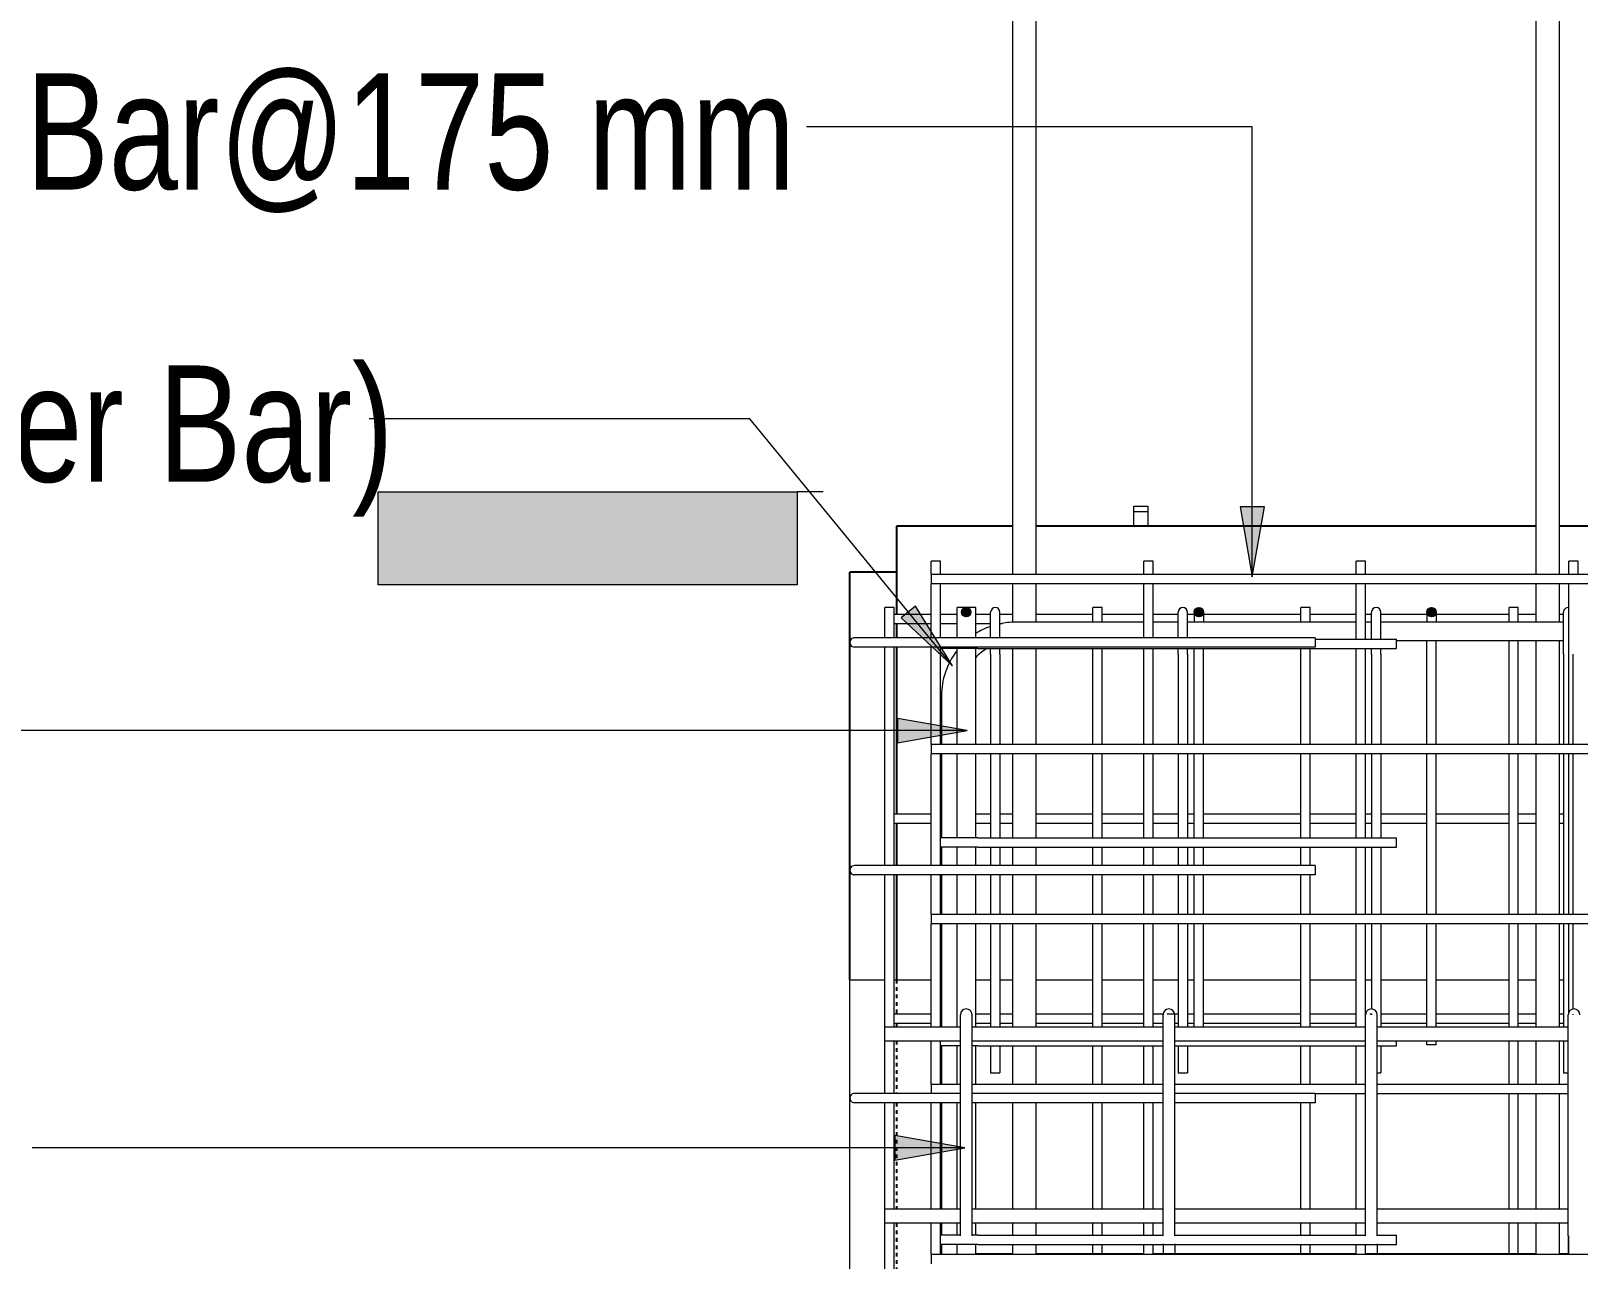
# Model space of a CAD drawing. Header units: millimetres. Extents: x -12508 to 11584, y -2169 to 13538.
# Drawn here: x -10590 to -9260, y 3070 to 4125 of the extents above; entities that cross this region are included whole.
import ezdxf

# ---------------------------------------------------------------- set-up
doc = ezdxf.new("R2010")
doc.units = ezdxf.units.MM
doc.linetypes.add('Dash', pattern=[6.36, 3.18, -3.18])
for name, color, linetype, lineweight in [('A-GENM', 13, 'Continuous', 18), ('A-WALL', 113, 'Continuous', 25), ('A-WALL-HDLN', 110, 'Dash', 25), ('G-ANNO-SYMB', 111, 'Continuous', 9), ('S-BEAM', 12, 'Continuous', 18), ('S-RBAR', 171, 'Continuous', 18), ('S-RBAR-IDEN', 171, 'Continuous', 9)]:
    doc.layers.add(name, color=color, linetype=linetype, lineweight=lineweight)
doc.styles.add('Nirmala UI Semilight', font='NirmalaS.ttf', dxfattribs={"width": 0.8, "height": 100})

# ---------------------------------------------------------------- blocks, each defined once
blk = doc.blocks.new('RR spread anchor face based - RR-SA-4_0-180-1726831-Elevation Front 1')
at = {"layer": 'A-GENM'}
for p, q in [((-9641.6, 3712.1), (-9641.6, 3717.1)), ((-9641.6, 3717.1), (-9629.6, 3717.1)), ((-9641.6, 3699.8), (-9641.6, 3712.1)), ((-9629.6, 3712.1), (-9641.6, 3712.1)), ((-9629.6, 3717.1), (-9629.6, 3712.1)), ((-9629.6, 3712.1), (-9629.6, 3699.8))]:
    blk.add_line(p, q, dxfattribs=at)
blk = doc.blocks.new('Detail View - M_Section Tail - Filled Horizontal-14034-Elevation Front 1')
at = {"layer": 'G-ANNO-SYMB'}
blk.add_hatch(color=256, dxfattribs=at).paths.add_polyline_path([(-9931, 3649.4), (-9931, 3729.4), (-10291, 3729.4), (-10291, 3649.4)])
for p, q in [((-10291, 3649.4), (-10291, 3729.4)), ((-10291, 3729.4), (-9931, 3729.4)), ((-9931, 3729.4), (-9931, 3649.4)), ((-9931, 3649.4), (-10291, 3649.4))]:
    blk.add_line(p, q, dxfattribs=at)

msp = doc.modelspace()

# ---------------------------------------------------------------- hatches: boundary and pattern name
at = {"layer": 'S-RBAR'}
for points in [[(-9785.6, 3621.8), (-9781.6, 3625.8), (-9785.6, 3629.8), (-9789.6, 3625.8)], [(-9585.6, 3621.8), (-9581.6, 3625.8), (-9585.6, 3629.8), (-9589.6, 3625.8)], [(-9385.6, 3621.8), (-9381.6, 3625.8), (-9385.6, 3629.8), (-9389.6, 3625.8)]]:
    msp.add_hatch(color=256, dxfattribs=at).paths.add_polyline_path(points)
h = msp.add_hatch(color=256, dxfattribs=at)
edge = h.paths.add_edge_path()
edge.add_arc((-9785.6, 3625.8), 4, 0, 360)
h = msp.add_hatch(color=256, dxfattribs=at)
edge = h.paths.add_edge_path()
edge.add_arc((-9585.6, 3625.8), 4, 0, 360)
h = msp.add_hatch(color=256, dxfattribs=at)
edge = h.paths.add_edge_path()
edge.add_arc((-9385.6, 3625.8), 4, 0, 360)
at = {"layer": 'S-RBAR-IDEN'}
for points in [[(-9539.7, 3656.3), (-9529.1, 3716.3), (-9550.2, 3716.3)], [(-9797.4, 3579.6), (-9829.3, 3631), (-9841.6, 3621)], [(-9784.8, 3524), (-9844.8, 3534.5), (-9844.8, 3513.4)], [(-9786.9, 3165.4), (-9846.9, 3176), (-9846.9, 3154.9)]]:
    msp.add_hatch(color=256, dxfattribs=at).paths.add_polyline_path(points)

# ---------------------------------------------------------------- linework, layer by layer
at = {"layer": 'A-WALL'}
for p, q in [((-9845.6, 3699.8), (-9845.6, 3623.8)), ((-9745.6, 3699.8), (-9845.6, 3699.8)), ((-9295.6, 3699.8), (-9725.6, 3699.8)), ((-8845.8, 3699.8), (-9275.6, 3699.8)), ((-9885.6, 3309.8), (-9885.6, 3660.3)), ((-9845.6, 3660.3), (-9885.6, 3660.3)), ((-9845.6, 3615.8), (-9845.6, 3603.8)), ((-9845.6, 3595.8), (-9845.6, 3452.1)), ((-9845.6, 3444.1), (-9845.6, 3408)), ((-9845.6, 3400), (-9845.6, 3309.8))]:
    msp.add_line(p, q, dxfattribs=at)
at = {"layer": 'A-WALL-HDLN'}
for p, q in [((-9845.6, 3309.8), (-9845.6, 3280.3)), ((-9845.6, 3272.3), (-9845.6, 3269.5)), ((-9845.6, 3257.5), (-9845.6, 3212.2)), ((-9845.6, 3204.2), (-9845.6, 3112.9)), ((-9845.6, 3100.6), (-9845.6, 3059.9))]:
    msp.add_line(p, q, dxfattribs=at)
at = {"layer": 'G-ANNO-SYMB'}
msp.add_line((-9908.7, 3729.4), (-9931, 3729.4), dxfattribs=at)
at = {"layer": 'S-BEAM'}
for p, q in [((-9885.6, 3309.8), (-9885.6, 3309.8)), ((-9885.6, 3059.8), (-9885.6, 3309.8)), ((-9885.6, 3309.8), (-9855.6, 3309.8)), ((-9847.6, 3309.8), (-9815.6, 3309.8)), ((-9807.6, 3309.8), (-9806.9, 3309.8)), ((-9777.4, 3309.8), (-9764.6, 3309.8)), ((-9756.6, 3309.8), (-9745.6, 3309.8)), ((-9725.6, 3309.8), (-9676.8, 3309.8)), ((-9668.8, 3309.8), (-9633, 3309.8)), ((-9625, 3309.8), (-9603.4, 3309.8)), ((-9595.4, 3309.8), (-9589.6, 3309.8)), ((-9581.6, 3309.8), (-9497.9, 3309.8)), ((-9489.9, 3309.8), (-9450.3, 3309.8)), ((-9442.3, 3309.8), (-9437.1, 3309.8)), ((-9429.1, 3309.8), (-9389.6, 3309.8)), ((-9381.6, 3309.8), (-9319, 3309.8)), ((-9311, 3309.8), (-9295.6, 3309.8)), ((-9275.6, 3309.8), (-9272.1, 3309.8))]:
    msp.add_line(p, q, dxfattribs=at)
at = {"layer": 'S-RBAR'}
for p, q in [((-9745.6, 3658.1), (-9745.6, 4719.8)), ((-9725.6, 3658.1), (-9725.6, 4719.8)), ((-9295.6, 3658.1), (-9295.6, 4719.8)), ((-9275.6, 3658.1), (-9275.6, 4719.8)), ((-9807.6, 3669.8), (-9815.6, 3669.8)), ((-9815.6, 3658.1), (-9815.6, 3669.8)), ((-8715.6, 3658.1), (-9815.6, 3658.1)), ((-9815.6, 3658.1), (-9815.6, 3650.1)), ((-9807.6, 3658.1), (-9807.6, 3669.8)), ((-9625, 3669.8), (-9633, 3669.8)), ((-9633, 3658.1), (-9633, 3669.8)), ((-9625, 3658.1), (-9625, 3669.8)), ((-9442.3, 3669.8), (-9450.3, 3669.8)), ((-9450.3, 3658.1), (-9450.3, 3669.8)), ((-9442.3, 3658.1), (-9442.3, 3669.8)), ((-9259.6, 3669.8), (-9267.6, 3669.8)), ((-9267.6, 3658.1), (-9267.6, 3669.8)), ((-9259.6, 3658.1), (-9259.6, 3669.8)), ((-9815.6, 3603.8), (-9815.6, 3650.1)), ((-8715.6, 3650.1), (-9815.6, 3650.1)), ((-9807.6, 3603.8), (-9807.6, 3650.1)), ((-9745.6, 3617), (-9745.6, 3650.1)), ((-9725.6, 3617.3), (-9725.6, 3650.1)), ((-9633, 3603.8), (-9633, 3650.1)), ((-9625, 3603.8), (-9625, 3650.1)), ((-9450.3, 3602.5), (-9450.3, 3650.1)), ((-9442.3, 3602.5), (-9442.3, 3650.1)), ((-9295.6, 3617.3), (-9295.6, 3650.1)), ((-9275.6, 3617.3), (-9275.6, 3650.1)), ((-9267.6, 3589.8), (-9267.6, 3650.1)), ((-9847.6, 3629.8), (-9855.6, 3629.8)), ((-9855.6, 3603.8), (-9855.6, 3629.8)), ((-9847.6, 3603.8), (-9847.6, 3629.8)), ((-9815.6, 3623.8), (-9847.6, 3623.8)), ((-9793.4, 3623.8), (-9807.6, 3623.8)), ((-9777.4, 3629.8), (-9793.4, 3629.8)), ((-9793.4, 3603.8), (-9793.4, 3629.8)), ((-9785.6, 3629.8), (-9789.6, 3625.8)), ((-9789.6, 3625.8), (-9785.6, 3621.8)), ((-9781.6, 3625.8), (-9785.6, 3629.8)), ((-9785.6, 3621.8), (-9781.6, 3625.8)), ((-9777.4, 3603.8), (-9777.4, 3629.8)), ((-9764.6, 3623.8), (-9777.4, 3623.8)), ((-9745.6, 3623.8), (-9756.6, 3623.8)), ((-9676.8, 3623.8), (-9725.6, 3623.8)), ((-9668.8, 3629.8), (-9676.8, 3629.8)), ((-9676.8, 3617.3), (-9676.8, 3629.8)), ((-9668.8, 3617.3), (-9668.8, 3629.8)), ((-9633, 3623.8), (-9668.8, 3623.8)), ((-9603.4, 3623.8), (-9625, 3623.8)), ((-9589.6, 3623.8), (-9595.4, 3623.8)), ((-9585.6, 3629.8), (-9589.6, 3625.8)), ((-9589.6, 3625.8), (-9585.6, 3621.8)), ((-9581.6, 3625.8), (-9585.6, 3629.8)), ((-9585.6, 3621.8), (-9581.6, 3625.8)), ((-9497.9, 3623.8), (-9581.6, 3623.8)), ((-9489.9, 3629.8), (-9497.9, 3629.8)), ((-9497.9, 3617.3), (-9497.9, 3629.8)), ((-9489.9, 3617.3), (-9489.9, 3629.8)), ((-9450.3, 3623.8), (-9489.9, 3623.8)), ((-9437.1, 3623.8), (-9442.3, 3623.8)), ((-9389.6, 3623.8), (-9429.1, 3623.8)), ((-9385.6, 3629.8), (-9389.6, 3625.8)), ((-9389.6, 3625.8), (-9385.6, 3621.8)), ((-9381.6, 3625.8), (-9385.6, 3629.8)), ((-9385.6, 3621.8), (-9381.6, 3625.8)), ((-9319, 3623.8), (-9381.6, 3623.8)), ((-9311, 3629.8), (-9319, 3629.8)), ((-9319, 3617.3), (-9319, 3629.8)), ((-9311, 3617.3), (-9311, 3629.8)), ((-9295.6, 3623.8), (-9311, 3623.8)), ((-9272.1, 3623.8), (-9275.6, 3623.8)), ((-9815.6, 3615.8), (-9847.6, 3615.8)), ((-9793.4, 3615.8), (-9807.6, 3615.8)), ((-9764.6, 3615.8), (-9777.4, 3615.8)), ((-9754.8, 3615.8), (-9756.6, 3615.8)), ((-9633, 3617.3), (-9743.4, 3617.3)), ((-9603.4, 3617.3), (-9625, 3617.3)), ((-9450.3, 3617.3), (-9595.4, 3617.3)), ((-9437.1, 3617.3), (-9442.3, 3617.3)), ((-9272.1, 3617.3), (-9429.1, 3617.3)), ((-9485.6, 3603.8), (-9861.6, 3603.8)), ((-9485.6, 3595.8), (-9861.6, 3595.8)), ((-9855.6, 3408), (-9855.6, 3595.8)), ((-9847.6, 3408), (-9847.6, 3595.8)), ((-9815.6, 3512), (-9815.6, 3595.8)), ((-9807.6, 3512), (-9807.6, 3595.8)), ((-9793.4, 3512), (-9793.4, 3594.5)), ((-9777.4, 3512), (-9777.4, 3594.5)), ((-9775.6, 3594.5), (-9415.6, 3594.5)), ((-9745.6, 3512), (-9745.6, 3594.5)), ((-9725.6, 3512), (-9725.6, 3594.5)), ((-9676.8, 3512), (-9676.8, 3594.5)), ((-9668.8, 3512), (-9668.8, 3594.5)), ((-9633, 3512), (-9633, 3594.5)), ((-9625, 3512), (-9625, 3594.5)), ((-9589.6, 3512), (-9589.6, 3594.5)), ((-9581.6, 3512), (-9581.6, 3594.5)), ((-9497.9, 3512), (-9497.9, 3594.5)), ((-9489.9, 3512), (-9489.9, 3594.5)), ((-9485.6, 3603.8), (-9485.6, 3595.8)), ((-9485.6, 3602.5), (-9415.6, 3602.5)), ((-9450.3, 3512), (-9450.3, 3594.5)), ((-9442.3, 3512), (-9442.3, 3594.5)), ((-9415.6, 3594.5), (-9415.6, 3602.5)), ((-9272.1, 3601.3), (-9415.6, 3601.3)), ((-9389.6, 3512), (-9389.6, 3601.3)), ((-9381.6, 3512), (-9381.6, 3601.3)), ((-9319, 3512), (-9319, 3601.3)), ((-9311, 3512), (-9311, 3601.3)), ((-9295.6, 3512), (-9295.6, 3601.3)), ((-9275.6, 3512), (-9275.6, 3601.3)), ((-9764.6, 3589.8), (-9764.6, 3512)), ((-9756.6, 3589.8), (-9756.6, 3512)), ((-9603.4, 3589.8), (-9603.4, 3512)), ((-9595.4, 3589.8), (-9595.4, 3512)), ((-9437.1, 3589.8), (-9437.1, 3512)), ((-9429.1, 3589.8), (-9429.1, 3512)), ((-9272.1, 3589.8), (-9272.1, 3512)), ((-9267.6, 3512), (-9267.6, 3589.8)), ((-9264.1, 3589.8), (-9264.1, 3512)), ((-9806.9, 3553.8), (-9806.9, 3512)), ((-8715.6, 3512), (-9815.6, 3512)), ((-9815.6, 3512), (-9815.6, 3504)), ((-9815.6, 3408), (-9815.6, 3504)), ((-8715.6, 3504), (-9815.6, 3504)), ((-9807.6, 3408), (-9807.6, 3504)), ((-9806.9, 3504), (-9806.9, 3431.8)), ((-9793.4, 3431.8), (-9793.4, 3504)), ((-9777.4, 3431.8), (-9777.4, 3504)), ((-9764.6, 3504), (-9764.6, 3431.8)), ((-9756.6, 3504), (-9756.6, 3431.8)), ((-9745.6, 3431.8), (-9745.6, 3504)), ((-9725.6, 3431.8), (-9725.6, 3504)), ((-9676.8, 3431.8), (-9676.8, 3504)), ((-9668.8, 3431.8), (-9668.8, 3504)), ((-9633, 3431.8), (-9633, 3504)), ((-9625, 3431.8), (-9625, 3504)), ((-9603.4, 3504), (-9603.4, 3431.8)), ((-9595.4, 3504), (-9595.4, 3431.8)), ((-9589.6, 3431.8), (-9589.6, 3504)), ((-9581.6, 3431.8), (-9581.6, 3504)), ((-9497.9, 3431.8), (-9497.9, 3504)), ((-9489.9, 3431.8), (-9489.9, 3504)), ((-9450.3, 3431.8), (-9450.3, 3504)), ((-9442.3, 3431.8), (-9442.3, 3504)), ((-9437.1, 3504), (-9437.1, 3431.8)), ((-9429.1, 3504), (-9429.1, 3431.8)), ((-9389.6, 3365.9), (-9389.6, 3504)), ((-9381.6, 3365.9), (-9381.6, 3504)), ((-9319, 3365.9), (-9319, 3504)), ((-9311, 3365.9), (-9311, 3504)), ((-9295.6, 3365.9), (-9295.6, 3504)), ((-9275.6, 3365.9), (-9275.6, 3504)), ((-9272.1, 3504), (-9272.1, 3365.9)), ((-9267.6, 3365.9), (-9267.6, 3504)), ((-9264.1, 3504), (-9264.1, 3365.9)), ((-9815.6, 3452.1), (-9847.6, 3452.1)), ((-9806.9, 3452.1), (-9807.6, 3452.1)), ((-9764.6, 3452.1), (-9777.4, 3452.1)), ((-9745.6, 3452.1), (-9756.6, 3452.1)), ((-9676.8, 3452.1), (-9725.6, 3452.1)), ((-9633, 3452.1), (-9668.8, 3452.1)), ((-9603.4, 3452.1), (-9625, 3452.1)), ((-9589.6, 3452.1), (-9595.4, 3452.1)), ((-9497.9, 3452.1), (-9581.6, 3452.1)), ((-9450.3, 3452.1), (-9489.9, 3452.1)), ((-9437.1, 3452.1), (-9442.3, 3452.1)), ((-9389.6, 3452.1), (-9429.1, 3452.1)), ((-9319, 3452.1), (-9381.6, 3452.1)), ((-9295.6, 3452.1), (-9311, 3452.1)), ((-9272.1, 3452.1), (-9275.6, 3452.1)), ((-9815.6, 3444.1), (-9847.6, 3444.1)), ((-9806.9, 3444.1), (-9807.6, 3444.1)), ((-9764.6, 3444.1), (-9777.4, 3444.1)), ((-9775.6, 3431.8), (-9415.6, 3431.8)), ((-9745.6, 3444.1), (-9756.6, 3444.1)), ((-9676.8, 3444.1), (-9725.6, 3444.1)), ((-9633, 3444.1), (-9668.8, 3444.1)), ((-9603.4, 3444.1), (-9625, 3444.1)), ((-9589.6, 3444.1), (-9595.4, 3444.1)), ((-9497.9, 3444.1), (-9581.6, 3444.1)), ((-9450.3, 3444.1), (-9489.9, 3444.1)), ((-9437.1, 3444.1), (-9442.3, 3444.1)), ((-9389.6, 3444.1), (-9429.1, 3444.1)), ((-9415.6, 3423.8), (-9415.6, 3431.8)), ((-9319, 3444.1), (-9381.6, 3444.1)), ((-9295.6, 3444.1), (-9311, 3444.1)), ((-9272.1, 3444.1), (-9275.6, 3444.1)), ((-9806.9, 3423.8), (-9806.9, 3408)), ((-9793.4, 3408), (-9793.4, 3423.8)), ((-9777.4, 3408), (-9777.4, 3423.8)), ((-9775.6, 3423.8), (-9415.6, 3423.8)), ((-9764.6, 3423.8), (-9764.6, 3408)), ((-9756.6, 3423.8), (-9756.6, 3408)), ((-9745.6, 3408), (-9745.6, 3423.8)), ((-9725.6, 3408), (-9725.6, 3423.8)), ((-9676.8, 3408), (-9676.8, 3423.8)), ((-9668.8, 3408), (-9668.8, 3423.8)), ((-9633, 3408), (-9633, 3423.8)), ((-9625, 3408), (-9625, 3423.8)), ((-9603.4, 3423.8), (-9603.4, 3408)), ((-9595.4, 3423.8), (-9595.4, 3408)), ((-9589.6, 3408), (-9589.6, 3423.8)), ((-9581.6, 3408), (-9581.6, 3423.8)), ((-9497.9, 3408), (-9497.9, 3423.8)), ((-9489.9, 3408), (-9489.9, 3423.8)), ((-9450.3, 3365.9), (-9450.3, 3423.8)), ((-9442.3, 3365.9), (-9442.3, 3423.8)), ((-9437.1, 3423.8), (-9437.1, 3365.9)), ((-9429.1, 3423.8), (-9429.1, 3365.9)), ((-9485.6, 3408), (-9861.6, 3408)), ((-9485.6, 3408), (-9485.6, 3400)), ((-9485.6, 3400), (-9861.6, 3400)), ((-9855.6, 3269.5), (-9855.6, 3400)), ((-9847.6, 3269.5), (-9847.6, 3400)), ((-9815.6, 3365.9), (-9815.6, 3400)), ((-9807.6, 3365.9), (-9807.6, 3400)), ((-9806.9, 3400), (-9806.9, 3365.9)), ((-9793.4, 3365.9), (-9793.4, 3400)), ((-9777.4, 3365.9), (-9777.4, 3400)), ((-9764.6, 3400), (-9764.6, 3365.9)), ((-9756.6, 3400), (-9756.6, 3365.9)), ((-9745.6, 3365.9), (-9745.6, 3400)), ((-9725.6, 3365.9), (-9725.6, 3400)), ((-9676.8, 3365.9), (-9676.8, 3400)), ((-9668.8, 3365.9), (-9668.8, 3400)), ((-9633, 3365.9), (-9633, 3400)), ((-9625, 3365.9), (-9625, 3400)), ((-9603.4, 3400), (-9603.4, 3365.9)), ((-9595.4, 3400), (-9595.4, 3365.9)), ((-9589.6, 3365.9), (-9589.6, 3400)), ((-9581.6, 3365.9), (-9581.6, 3400)), ((-9497.9, 3365.9), (-9497.9, 3400)), ((-9489.9, 3365.9), (-9489.9, 3400)), ((-8715.6, 3365.9), (-9815.6, 3365.9)), ((-9815.6, 3365.9), (-9815.6, 3357.9)), ((-9815.6, 3269.5), (-9815.6, 3357.9)), ((-8715.6, 3357.9), (-9815.6, 3357.9)), ((-9807.6, 3269.5), (-9807.6, 3357.9)), ((-9806.9, 3357.9), (-9806.9, 3269.5)), ((-9793.4, 3269.5), (-9793.4, 3357.9)), ((-9777.4, 3269.5), (-9777.4, 3357.9)), ((-9764.6, 3357.9), (-9764.6, 3269.5)), ((-9756.6, 3357.9), (-9756.6, 3269.5)), ((-9745.6, 3269.5), (-9745.6, 3357.9)), ((-9725.6, 3269.5), (-9725.6, 3357.9)), ((-9676.8, 3269.5), (-9676.8, 3357.9)), ((-9668.8, 3269.5), (-9668.8, 3357.9)), ((-9633, 3269.5), (-9633, 3357.9)), ((-9625, 3269.5), (-9625, 3357.9)), ((-9603.4, 3357.9), (-9603.4, 3269.5)), ((-9595.4, 3357.9), (-9595.4, 3269.5)), ((-9589.6, 3269.5), (-9589.6, 3357.9)), ((-9581.6, 3269.5), (-9581.6, 3357.9)), ((-9497.9, 3269.5), (-9497.9, 3357.9)), ((-9489.9, 3269.5), (-9489.9, 3357.9)), ((-9450.3, 3269.5), (-9450.3, 3357.9)), ((-9442.3, 3279.8), (-9442.3, 3357.9)), ((-9437.1, 3357.9), (-9437.1, 3284.8)), ((-9429.1, 3357.9), (-9429.1, 3269.5)), ((-9389.6, 3269.5), (-9389.6, 3357.9)), ((-9381.6, 3269.5), (-9381.6, 3357.9)), ((-9319, 3269.5), (-9319, 3357.9)), ((-9311, 3269.5), (-9311, 3357.9)), ((-9295.6, 3269.5), (-9295.6, 3357.9)), ((-9275.6, 3269.5), (-9275.6, 3357.9)), ((-9272.1, 3357.9), (-9272.1, 3269.5)), ((-9267.6, 3281.9), (-9267.6, 3357.9)), ((-9264.1, 3357.9), (-9264.1, 3284.7)), ((-9815.6, 3280.3), (-9847.6, 3280.3)), ((-9815.6, 3272.3), (-9847.6, 3272.3)), ((-9806.9, 3280.3), (-9807.6, 3280.3)), ((-9806.9, 3272.3), (-9807.6, 3272.3)), ((-9764.6, 3280.3), (-9777.4, 3280.3)), ((-9764.6, 3272.3), (-9777.4, 3272.3)), ((-9745.6, 3280.3), (-9756.6, 3280.3)), ((-9745.6, 3272.3), (-9756.6, 3272.3)), ((-9676.8, 3280.3), (-9725.6, 3280.3)), ((-9676.8, 3272.3), (-9725.6, 3272.3)), ((-9633, 3280.3), (-9668.8, 3280.3)), ((-9633, 3272.3), (-9668.8, 3272.3)), ((-9616.4, 3280.3), (-9625, 3280.3)), ((-9616.4, 3272.3), (-9625, 3272.3)), ((-9603.4, 3280.3), (-9612.8, 3280.3)), ((-9603.4, 3272.3), (-9606.4, 3272.3)), ((-9589.6, 3280.3), (-9595.4, 3280.3)), ((-9589.6, 3272.3), (-9595.4, 3272.3)), ((-9497.9, 3280.3), (-9581.6, 3280.3)), ((-9497.9, 3272.3), (-9581.6, 3272.3)), ((-9450.3, 3280.3), (-9489.9, 3280.3)), ((-9450.3, 3272.3), (-9489.9, 3272.3)), ((-9437.1, 3280.3), (-9438.6, 3280.3)), ((-9437.1, 3280.5), (-9437.1, 3279.8)), ((-9389.6, 3280.3), (-9429.1, 3280.3)), ((-9389.6, 3272.3), (-9429.1, 3272.3)), ((-9319, 3280.3), (-9381.6, 3280.3)), ((-9319, 3272.3), (-9381.6, 3272.3)), ((-9295.6, 3280.3), (-9311, 3280.3)), ((-9295.6, 3272.3), (-9311, 3272.3)), ((-9272.1, 3280.3), (-9275.6, 3280.3)), ((-9272.1, 3272.3), (-9275.6, 3272.3)), ((-9264.1, 3280.4), (-9264.1, 3279.8)), ((-9855.6, 3269.5), (-9790.6, 3269.5)), ((-9855.6, 3257.5), (-9855.6, 3269.5)), ((-9780.6, 3269.5), (-9616.4, 3269.5)), ((-9606.4, 3269.5), (-9442.3, 3269.5)), ((-9432.3, 3269.5), (-9268.1, 3269.5)), ((-9855.6, 3212.2), (-9855.6, 3257.5)), ((-9855.6, 3257.5), (-9790.6, 3257.5)), ((-9847.6, 3212.2), (-9847.6, 3257.5)), ((-9815.6, 3219.8), (-9815.6, 3257.5)), ((-9807.6, 3219.8), (-9807.6, 3257.5)), ((-9806.9, 3253.1), (-9806.9, 3219.8)), ((-9793.4, 3219.8), (-9793.4, 3253.1)), ((-9780.6, 3257.5), (-9616.4, 3257.5)), ((-9777.4, 3219.8), (-9777.4, 3253.1)), ((-9775.6, 3253.1), (-9616.4, 3253.1)), ((-9764.6, 3253.1), (-9764.6, 3229.8)), ((-9756.6, 3253.1), (-9756.6, 3229.8)), ((-9745.6, 3219.8), (-9745.6, 3253.1)), ((-9725.6, 3219.8), (-9725.6, 3253.1)), ((-9676.8, 3219.8), (-9676.8, 3253.1)), ((-9668.8, 3219.8), (-9668.8, 3253.1)), ((-9633, 3219.8), (-9633, 3253.1)), ((-9625, 3219.8), (-9625, 3253.1)), ((-9606.4, 3257.5), (-9442.3, 3257.5)), ((-9606.4, 3253.1), (-9442.3, 3253.1)), ((-9603.4, 3253.1), (-9603.4, 3229.8)), ((-9595.4, 3253.1), (-9595.4, 3229.8)), ((-9497.9, 3219.9), (-9497.9, 3253.1)), ((-9489.9, 3219.9), (-9489.9, 3253.1)), ((-9450.3, 3219.9), (-9450.3, 3253.1)), ((-9432.3, 3257.5), (-9268.1, 3257.5)), ((-9432.3, 3253.1), (-9415.6, 3253.1)), ((-9429.1, 3253.1), (-9429.1, 3229.8)), ((-9415.6, 3253.1), (-9415.6, 3257.5)), ((-9389.6, 3253.8), (-9389.6, 3257.5)), ((-9381.6, 3253.8), (-9389.6, 3253.8)), ((-9381.6, 3253.8), (-9381.6, 3257.5)), ((-9319, 3219.9), (-9319, 3257.5)), ((-9311, 3219.9), (-9311, 3257.5)), ((-9295.6, 3219.9), (-9295.6, 3257.5)), ((-9275.6, 3219.9), (-9275.6, 3257.5)), ((-9272.1, 3257.5), (-9272.1, 3229.8)), ((-9790.6, 3124.8), (-9790.6, 3244.8)), ((-9780.6, 3124.8), (-9780.6, 3244.8)), ((-9616.4, 3124.8), (-9616.4, 3244.8)), ((-9606.4, 3124.8), (-9606.4, 3244.8)), ((-9442.3, 3124.8), (-9442.3, 3244.8)), ((-9432.3, 3124.8), (-9432.3, 3244.8)), ((-9268.1, 3124.8), (-9268.1, 3244.8)), ((-9790.6, 3219.8), (-9815.6, 3219.8)), ((-9815.6, 3219.8), (-9815.6, 3212.2)), ((-9616.4, 3219.8), (-9780.6, 3219.8)), ((-9764.6, 3229.8), (-9756.6, 3229.8)), ((-9442.3, 3219.9), (-9606.4, 3219.8)), ((-9603.4, 3229.8), (-9595.4, 3229.8)), ((-9432.3, 3229.8), (-9429.1, 3229.8)), ((-9268.1, 3219.9), (-9432.3, 3219.9)), ((-9272.1, 3229.8), (-9268.1, 3229.8)), ((-9790.6, 3212.2), (-9861.6, 3212.2)), ((-9616.4, 3212.2), (-9780.6, 3212.2)), ((-9485.6, 3212.2), (-9606.4, 3212.2)), ((-9485.6, 3212.2), (-9485.6, 3204.2)), ((-9442.3, 3211.9), (-9485.6, 3211.9)), ((-9450.3, 3112.9), (-9450.3, 3211.9)), ((-9268.1, 3211.9), (-9432.3, 3211.9)), ((-9319, 3112.9), (-9319, 3211.9)), ((-9311, 3112.9), (-9311, 3211.9)), ((-9295.6, 3112.9), (-9295.6, 3211.9)), ((-9275.6, 3112.9), (-9275.6, 3211.9)), ((-9790.6, 3204.2), (-9861.6, 3204.2)), ((-9855.6, 3112.9), (-9855.6, 3204.2)), ((-9847.6, 3112.9), (-9847.6, 3204.2)), ((-9815.6, 3112.9), (-9815.6, 3204.2)), ((-9807.6, 3112.9), (-9807.6, 3204.2)), ((-9806.9, 3204.2), (-9806.9, 3112.9)), ((-9793.4, 3112.9), (-9793.4, 3204.2)), ((-9616.4, 3204.2), (-9780.6, 3204.2)), ((-9777.4, 3112.9), (-9777.4, 3204.2)), ((-9745.6, 3112.9), (-9745.6, 3204.2)), ((-9725.6, 3112.9), (-9725.6, 3204.2)), ((-9676.8, 3112.9), (-9676.8, 3204.2)), ((-9668.8, 3112.9), (-9668.8, 3204.2)), ((-9633, 3112.9), (-9633, 3204.2)), ((-9625, 3112.9), (-9625, 3204.2)), ((-9485.6, 3204.2), (-9606.4, 3204.2)), ((-9497.9, 3112.9), (-9497.9, 3204.2)), ((-9489.9, 3112.9), (-9489.9, 3204.2)), ((-9855.6, 3112.9), (-9790.6, 3112.9)), ((-9855.6, 3100.9), (-9855.6, 3112.9)), ((-9780.6, 3112.9), (-9616.4, 3112.9)), ((-9606.4, 3112.9), (-9442.3, 3112.9)), ((-9432.3, 3112.9), (-9268.1, 3112.9)), ((-9855.6, 3016.4), (-9855.6, 3100.9)), ((-9855.6, 3100.9), (-9790.6, 3100.9)), ((-9847.6, 3016.4), (-9847.6, 3100.9)), ((-9815.6, 3100.6), (-9847.6, 3100.6)), ((-9815.6, 3073.8), (-9815.6, 3100.9)), ((-9807.6, 3073.8), (-9807.6, 3100.9)), ((-9806.9, 3100.6), (-9807.6, 3100.6)), ((-9806.9, 3100.9), (-9806.9, 3090.4)), ((-9793.4, 3090.4), (-9793.4, 3100.9)), ((-9780.6, 3100.9), (-9616.4, 3100.9)), ((-9777.4, 3090.4), (-9777.4, 3100.9)), ((-9745.6, 3100.6), (-9777.4, 3100.6)), ((-9745.6, 3090.4), (-9745.6, 3100.9)), ((-9725.6, 3090.4), (-9725.6, 3100.9)), ((-9676.8, 3100.6), (-9725.6, 3100.6)), ((-9676.8, 3090.4), (-9676.8, 3100.9)), ((-9668.8, 3090.4), (-9668.8, 3100.9)), ((-9633, 3100.6), (-9668.8, 3100.6)), ((-9633, 3090.4), (-9633, 3100.9)), ((-9625, 3090.4), (-9625, 3100.9)), ((-9616.4, 3100.6), (-9625, 3100.6)), ((-9606.4, 3100.9), (-9442.3, 3100.9)), ((-9497.9, 3100.6), (-9606.4, 3100.6)), ((-9497.9, 3090.4), (-9497.9, 3100.9)), ((-9489.9, 3090.4), (-9489.9, 3100.9)), ((-9450.3, 3100.6), (-9489.9, 3100.6)), ((-9450.3, 3090.4), (-9450.3, 3100.9)), ((-9432.3, 3100.9), (-9268.1, 3100.9)), ((-9319, 3100.6), (-9432.3, 3100.6)), ((-9319, 3074.6), (-9319, 3100.9)), ((-9311, 3074.6), (-9311, 3100.9)), ((-9295.6, 3100.6), (-9311, 3100.6)), ((-9295.6, 3073.8), (-9295.6, 3100.9)), ((-9275.6, 3073.8), (-9275.6, 3100.9)), ((-9268.1, 3100.6), (-9275.6, 3100.6)), ((-9775.6, 3090.4), (-9616.4, 3090.4)), ((-9606.4, 3090.4), (-9442.3, 3090.4)), ((-9432.3, 3090.4), (-9415.6, 3090.4)), ((-9415.6, 3082.4), (-9415.6, 3090.4)), ((-9267.6, 3073.8), (-9267.6, 3089.8)), ((-8715.6, 3073.8), (-9815.6, 3073.8)), ((-9815.6, 3073.8), (-9815.6, 3065.8)), ((-9807.6, 3074.6), (-9806.9, 3074.6)), ((-9806.9, 3082.4), (-9806.9, 3073.8)), ((-9793.4, 3073.8), (-9793.4, 3082.4)), ((-9777.4, 3073.8), (-9777.4, 3082.4)), ((-9777.4, 3074.6), (-9745.6, 3074.6)), ((-9775.6, 3082.4), (-9415.6, 3082.4)), ((-9745.6, 3073.8), (-9745.6, 3082.4)), ((-9725.6, 3073.8), (-9725.6, 3082.4)), ((-9725.6, 3074.6), (-9633, 3074.6)), ((-9676.8, 3074.6), (-9676.8, 3082.4)), ((-9668.8, 3074.6), (-9668.8, 3082.4)), ((-9633, 3073.8), (-9633, 3082.4)), ((-9625, 3073.8), (-9625, 3082.4)), ((-9625, 3074.6), (-9450.3, 3074.6)), ((-9497.9, 3074.6), (-9497.9, 3082.4)), ((-9489.9, 3074.6), (-9489.9, 3082.4)), ((-9450.3, 3073.8), (-9450.3, 3082.4)), ((-9442.3, 3073.8), (-9442.3, 3082.4)), ((-9442.3, 3074.6), (-9295.6, 3074.6)), ((-9275.6, 3074.6), (-9267.6, 3074.6))]:
    msp.add_line(p, q, dxfattribs=at)
for centre in [(-9785.6, 3625.8), (-9585.6, 3625.8), (-9385.6, 3625.8)]:
    msp.add_circle(centre, 4, dxfattribs=at)
for centre, radius, start, end in [((-9760.6, 3625.8), 4, 0.0006, 180.0006), ((-9599.4, 3625.8), 4, 0.0006, 180.0006), ((-9433.1, 3625.8), 4, 0.0006, 180.0006), ((-9268.1, 3625.8), 4, 82.6828, 180.0006), ((-9743.4, 3553.8), 63.5, 109.7044, 122.5662), ((-9743.4, 3553.8), 63.5, 90.0006, 102.0824), ((-9881.6, 3599.8), 4, 90.0006, 270.0006), ((-9743.4, 3553.8), 63.5, 142.5785, 180.0006), ((-9743.4, 3553.8), 47.5, 120.9176, 135.8189), ((-9881.6, 3404), 4, 90.0006, 270.0006), ((-9785.6, 3279.8), 5, 0.0006, 180.0006), ((-9611.4, 3279.8), 5, 0.0006, 180.0006), ((-9437.3, 3279.8), 5, 0.0006, 180.0006), ((-9263.1, 3279.8), 5, 0.0006, 180.0006), ((-9881.6, 3208.2), 4, 90.0006, 270.0006)]:
    msp.add_arc(centre, radius, start, end, dxfattribs=at)
for centre, major_axis, ratio, start_param, end_param in [((-9764.6, 3589.8), (0, 36), 0.000012, 5.11964, 6.28319), ((-9756.6, 3589.8), (0, 36), 0.000012, 5.119639, 6.283185), ((-9603.4, 3589.8), (0, 36), 0.000012, 5.11964, 6.28319), ((-9595.4, 3589.8), (0, 36), 0.000012, 5.119639, 6.283185), ((-9589.6, 3605.8), (0, 20), 0.000012, 0.000006, 0.932112), ((-9581.6, 3605.8), (0, 20), 0.000012, 0.000006, 0.932112), ((-9437.1, 3589.8), (0, 36), 0.000012, 5.081084, 6.28319), ((-9429.1, 3589.8), (0, 36), 0.000012, 5.081084, 6.283185), ((-9389.6, 3605.8), (0, 20), 0.000012, 0.000006, 0.932112), ((-9381.6, 3605.8), (0, 20), 0.000012, 0.000005, 0.932112), ((-9272.1, 3589.8), (0, 36), 0.000012, 4.712399, 6.28319), ((-9861.6, 3603.8), (20, 0), 0.000005, 1.570785, 3.141581), ((-9861.6, 3595.8), (20, 0), 0.000005, 1.570785, 3.141581), ((-9775.6, 3594.5), (36, 0), 0.000005, 1.570785, 2.707331), ((-9764.6, 3589.8), (0, 36), 0.000012, 4.712399, 4.848373), ((-9756.6, 3589.8), (0, 36), 0.000012, 4.712394, 4.848373), ((-9603.4, 3589.8), (0, 36), 0.000012, 4.712399, 4.848373), ((-9595.4, 3589.8), (0, 36), 0.000012, 4.712394, 4.848373), ((-9437.1, 3589.8), (0, 36), 0.000012, 4.712399, 4.848373), ((-9429.1, 3589.8), (0, 36), 0.000012, 4.712394, 4.848373), ((-9775.6, 3431.8), (36, 0), 0.000005, 1.570785, 2.707331), ((-9775.6, 3423.8), (36, 0), 0.000005, 1.570785, 2.707331), ((-9861.6, 3408), (20, 0), 0.000005, 1.570785, 3.141581), ((-9861.6, 3400), (20, 0), 0.000005, 1.570785, 3.141581), ((-9790.6, 3244.8), (0, 35), 0.000012, 4.712394, 6.283185), ((-9780.6, 3244.8), (0, 35), 0.000012, 4.712399, 6.28319), ((-9616.4, 3244.8), (0, 35), 0.000012, 4.712394, 6.283186), ((-9606.4, 3244.8), (0, 35), 0.000012, 4.712399, 6.28319), ((-9442.3, 3244.8), (0, 35), 0.000012, 4.712394, 6.283185), ((-9432.3, 3244.8), (0, 35), 0.000012, 4.712399, 6.28319), ((-9268.1, 3244.8), (0, 35), 0.000012, 4.712394, 6.283185), ((-9775.6, 3253.1), (36, 0), 0.000005, 2.006417, 2.707331), ((-9775.6, 3253.1), (36, 0), 0.000005, 1.570785, 1.71553), ((-9861.6, 3212.2), (20, 0), 0.000005, 1.570785, 3.141581), ((-9861.6, 3204.2), (20, 0), 0.000005, 1.570785, 3.141581), ((-9790.6, 3124.8), (0, 35), 0.000012, 3.141598, 4.712394), ((-9780.6, 3124.8), (0, 35), 0.000012, 3.141598, 4.712394), ((-9616.4, 3124.8), (0, 35), 0.000012, 3.141598, 4.712394), ((-9606.4, 3124.8), (0, 35), 0.000012, 3.141598, 4.712394), ((-9442.3, 3124.8), (0, 35), 0.000012, 3.141598, 4.712394), ((-9432.3, 3124.8), (0, 35), 0.000012, 3.141598, 4.712394), ((-9268.1, 3124.8), (0, 35), 0.000012, 3.141598, 4.712394), ((-9775.6, 3090.4), (36, 0), 0.000005, 2.006427, 2.707331), ((-9775.6, 3090.4), (36, 0), 0.000005, 1.570785, 1.71554), ((-9268.1, 3054.8), (0, 35), 0.000012, 0.000005, 0.953119), ((-9775.6, 3082.4), (36, 0), 0.000005, 1.570785, 2.707331), ((-9616.4, 3054.8), (0, 35), 0.000012, 0.636529, 0.953119), ((-9606.4, 3054.8), (0, 35), 0.000012, 0.636529, 0.953119), ((-9432.3, 3054.8), (0, 35), 0.000012, 0.636529, 0.953119)]:
    msp.add_ellipse(centre, major_axis=major_axis, ratio=ratio, start_param=start_param, end_param=end_param, dxfattribs=at)
at = {"layer": 'S-RBAR-IDEN'}
for p, q in [((-9539.7, 4043.1), (-9923, 4043.1)), ((-9539.7, 3656.3), (-9539.7, 4043.1)), ((-9971.6, 3791.9), (-10299, 3791.9)), ((-9797.4, 3579.6), (-9971.6, 3791.9)), ((-9529.1, 3716.3), (-9550.2, 3716.3)), ((-9550.2, 3716.3), (-9539.7, 3656.3)), ((-9539.7, 3656.3), (-9529.1, 3716.3)), ((-9829.3, 3631), (-9841.6, 3621)), ((-9797.4, 3579.6), (-9829.3, 3631)), ((-9841.6, 3621), (-9797.4, 3579.6)), ((-9784.8, 3524), (-9844.8, 3534.5)), ((-9844.8, 3534.5), (-9844.8, 3513.4)), ((-9784.8, 3524), (-10610.8, 3524)), ((-9844.8, 3513.4), (-9784.8, 3524)), ((-9786.9, 3165.4), (-10588.5, 3165.4)), ((-9786.9, 3165.4), (-9846.9, 3176)), ((-9846.9, 3176), (-9846.9, 3154.9)), ((-9846.9, 3154.9), (-9786.9, 3165.4))]:
    msp.add_line(p, q, dxfattribs=at)

# ---------------------------------------------------------------- block references
at = {"layer": 'A-GENM'}
msp.add_blockref('RR spread anchor face based - RR-SA-4_0-180-1726831-Elevation Front 1', (0, 0), dxfattribs=at)
at = {"layer": 'G-ANNO-SYMB'}
msp.add_blockref('Detail View - M_Section Tail - Filled Horizontal-14034-Elevation Front 1', (0, 0), dxfattribs=at)

# ---------------------------------------------------------------- texts
at = {"layer": 'S-RBAR-IDEN', "char_height": 100, "attachment_point": 1, "style": 'Nirmala UI Semilight'}
for s, insert, width in [('-(5)-T8 Horizontal Bar@175 mm', (-11461.9, 4089.1), 1862.48), ('-(2) -(T16 Perimeter Bar)', (-11454.9, 3837.9), 1398.143)]:
    msp.add_mtext(s, dxfattribs=dict(at, insert=insert, width=width))

doc.saveas('drawing.dxf')
